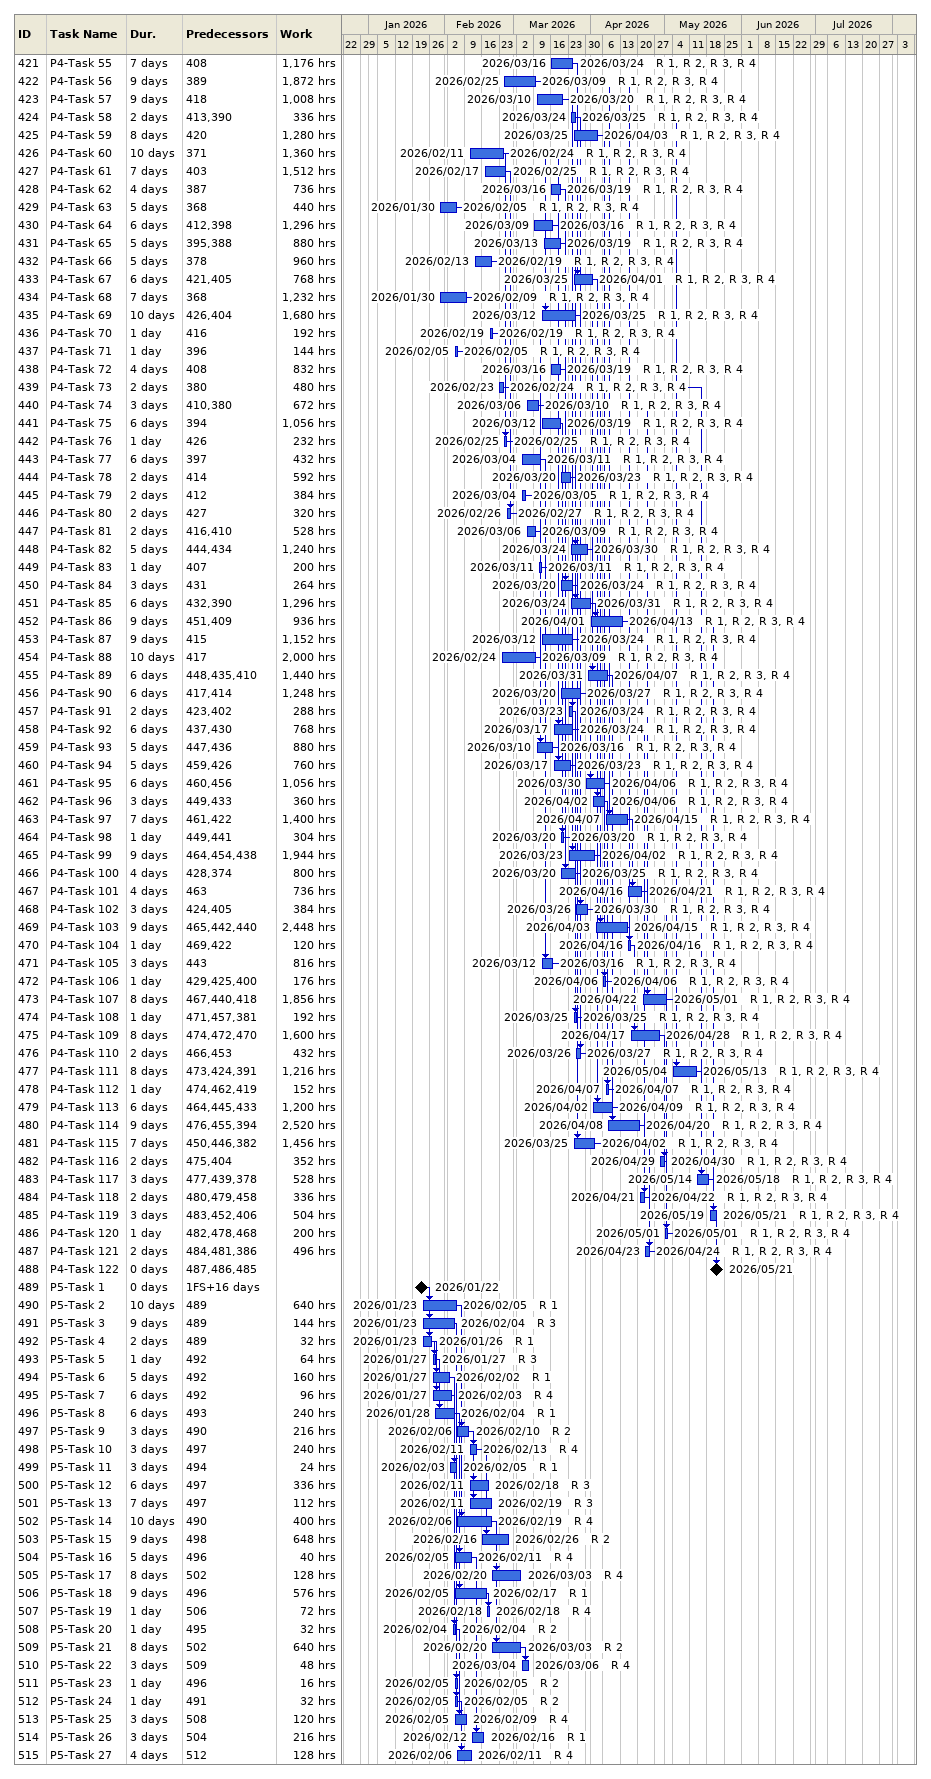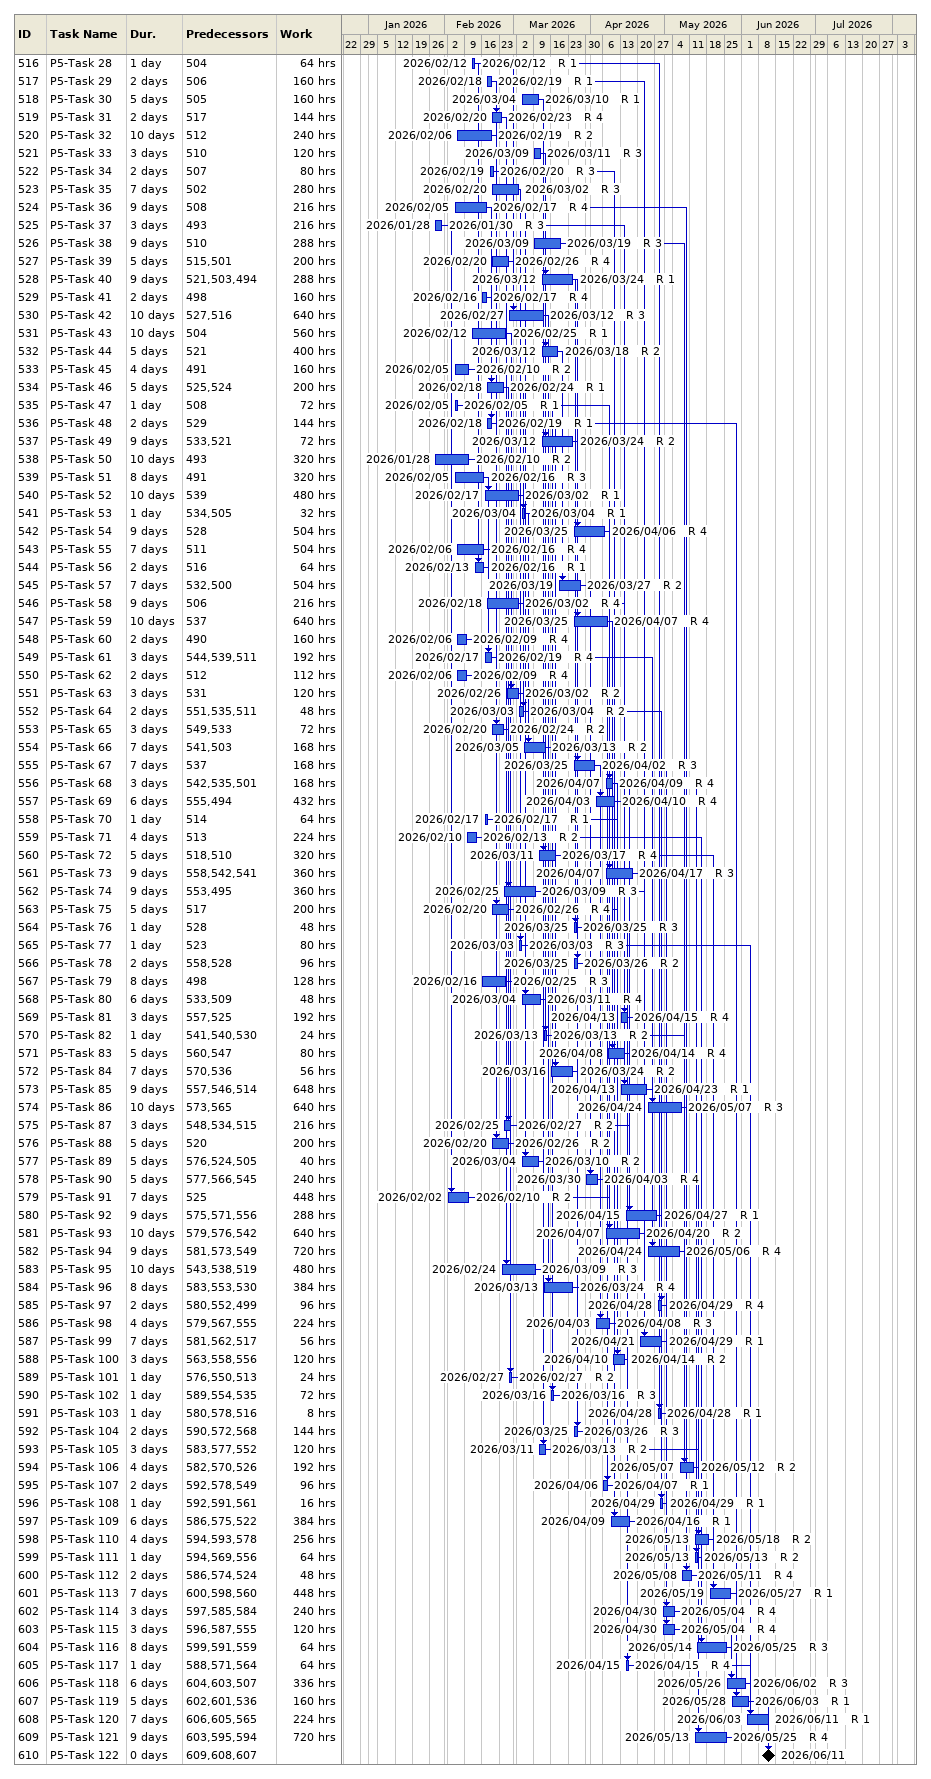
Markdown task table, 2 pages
| ID | Task | Duration | Start | Finish | Predecessors | Resources | Work (h) |
|---|---|---|---|---|---|---|---|
| 421 | P4-Task 55 | 7d | 2026-03-16 | 2026-03-24 | 408 | R 1, R 2, R 3, R 4 | 1176 |
| 422 | P4-Task 56 | 9d | 2026-02-25 | 2026-03-09 | 389 | R 1, R 2, R 3, R 4 | 1872 |
| 423 | P4-Task 57 | 9d | 2026-03-10 | 2026-03-20 | 418 | R 1, R 2, R 3, R 4 | 1008 |
| 424 | P4-Task 58 | 2d | 2026-03-24 | 2026-03-25 | 413, 390 | R 1, R 2, R 3, R 4 | 336 |
| 425 | P4-Task 59 | 8d | 2026-03-25 | 2026-04-03 | 420 | R 1, R 2, R 3, R 4 | 1280 |
| 426 | P4-Task 60 | 10d | 2026-02-11 | 2026-02-24 | 371 | R 1, R 2, R 3, R 4 | 1360 |
| 427 | P4-Task 61 | 7d | 2026-02-17 | 2026-02-25 | 403 | R 1, R 2, R 3, R 4 | 1512 |
| 428 | P4-Task 62 | 4d | 2026-03-16 | 2026-03-19 | 387 | R 1, R 2, R 3, R 4 | 736 |
| 429 | P4-Task 63 | 5d | 2026-01-30 | 2026-02-05 | 368 | R 1, R 2, R 3, R 4 | 440 |
| 430 | P4-Task 64 | 6d | 2026-03-09 | 2026-03-16 | 412, 398 | R 1, R 2, R 3, R 4 | 1296 |
| 431 | P4-Task 65 | 5d | 2026-03-13 | 2026-03-19 | 395, 388 | R 1, R 2, R 3, R 4 | 880 |
| 432 | P4-Task 66 | 5d | 2026-02-13 | 2026-02-19 | 378 | R 1, R 2, R 3, R 4 | 960 |
| 433 | P4-Task 67 | 6d | 2026-03-25 | 2026-04-01 | 421, 405 | R 1, R 2, R 3, R 4 | 768 |
| 434 | P4-Task 68 | 7d | 2026-01-30 | 2026-02-09 | 368 | R 1, R 2, R 3, R 4 | 1232 |
| 435 | P4-Task 69 | 10d | 2026-03-12 | 2026-03-25 | 426, 404 | R 1, R 2, R 3, R 4 | 1680 |
| 436 | P4-Task 70 | 1d | 2026-02-19 | 2026-02-19 | 416 | R 1, R 2, R 3, R 4 | 192 |
| 437 | P4-Task 71 | 1d | 2026-02-05 | 2026-02-05 | 396 | R 1, R 2, R 3, R 4 | 144 |
| 438 | P4-Task 72 | 4d | 2026-03-16 | 2026-03-19 | 408 | R 1, R 2, R 3, R 4 | 832 |
| 439 | P4-Task 73 | 2d | 2026-02-23 | 2026-02-24 | 380 | R 1, R 2, R 3, R 4 | 480 |
| 440 | P4-Task 74 | 3d | 2026-03-06 | 2026-03-10 | 410, 380 | R 1, R 2, R 3, R 4 | 672 |
| 441 | P4-Task 75 | 6d | 2026-03-12 | 2026-03-19 | 394 | R 1, R 2, R 3, R 4 | 1056 |
| 442 | P4-Task 76 | 1d | 2026-02-25 | 2026-02-25 | 426 | R 1, R 2, R 3, R 4 | 232 |
| 443 | P4-Task 77 | 6d | 2026-03-04 | 2026-03-11 | 397 | R 1, R 2, R 3, R 4 | 432 |
| 444 | P4-Task 78 | 2d | 2026-03-20 | 2026-03-23 | 414 | R 1, R 2, R 3, R 4 | 592 |
| 445 | P4-Task 79 | 2d | 2026-03-04 | 2026-03-05 | 412 | R 1, R 2, R 3, R 4 | 384 |
| 446 | P4-Task 80 | 2d | 2026-02-26 | 2026-02-27 | 427 | R 1, R 2, R 3, R 4 | 320 |
| 447 | P4-Task 81 | 2d | 2026-03-06 | 2026-03-09 | 416, 410 | R 1, R 2, R 3, R 4 | 528 |
| 448 | P4-Task 82 | 5d | 2026-03-24 | 2026-03-30 | 444, 434 | R 1, R 2, R 3, R 4 | 1240 |
| 449 | P4-Task 83 | 1d | 2026-03-11 | 2026-03-11 | 407 | R 1, R 2, R 3, R 4 | 200 |
| 450 | P4-Task 84 | 3d | 2026-03-20 | 2026-03-24 | 431 | R 1, R 2, R 3, R 4 | 264 |
| 451 | P4-Task 85 | 6d | 2026-03-24 | 2026-03-31 | 432, 390 | R 1, R 2, R 3, R 4 | 1296 |
| 452 | P4-Task 86 | 9d | 2026-04-01 | 2026-04-13 | 451, 409 | R 1, R 2, R 3, R 4 | 936 |
| 453 | P4-Task 87 | 9d | 2026-03-12 | 2026-03-24 | 415 | R 1, R 2, R 3, R 4 | 1152 |
| 454 | P4-Task 88 | 10d | 2026-02-24 | 2026-03-09 | 417 | R 1, R 2, R 3, R 4 | 2000 |
| 455 | P4-Task 89 | 6d | 2026-03-31 | 2026-04-07 | 448, 435, 410 | R 1, R 2, R 3, R 4 | 1440 |
| 456 | P4-Task 90 | 6d | 2026-03-20 | 2026-03-27 | 417, 414 | R 1, R 2, R 3, R 4 | 1248 |
| 457 | P4-Task 91 | 2d | 2026-03-23 | 2026-03-24 | 423, 402 | R 1, R 2, R 3, R 4 | 288 |
| 458 | P4-Task 92 | 6d | 2026-03-17 | 2026-03-24 | 437, 430 | R 1, R 2, R 3, R 4 | 768 |
| 459 | P4-Task 93 | 5d | 2026-03-10 | 2026-03-16 | 447, 436 | R 1, R 2, R 3, R 4 | 880 |
| 460 | P4-Task 94 | 5d | 2026-03-17 | 2026-03-23 | 459, 426 | R 1, R 2, R 3, R 4 | 760 |
| 461 | P4-Task 95 | 6d | 2026-03-30 | 2026-04-06 | 460, 456 | R 1, R 2, R 3, R 4 | 1056 |
| 462 | P4-Task 96 | 3d | 2026-04-02 | 2026-04-06 | 449, 433 | R 1, R 2, R 3, R 4 | 360 |
| 463 | P4-Task 97 | 7d | 2026-04-07 | 2026-04-15 | 461, 422 | R 1, R 2, R 3, R 4 | 1400 |
| 464 | P4-Task 98 | 1d | 2026-03-20 | 2026-03-20 | 449, 441 | R 1, R 2, R 3, R 4 | 304 |
| 465 | P4-Task 99 | 9d | 2026-03-23 | 2026-04-02 | 464, 454, 438 | R 1, R 2, R 3, R 4 | 1944 |
| 466 | P4-Task 100 | 4d | 2026-03-20 | 2026-03-25 | 428, 374 | R 1, R 2, R 3, R 4 | 800 |
| 467 | P4-Task 101 | 4d | 2026-04-16 | 2026-04-21 | 463 | R 1, R 2, R 3, R 4 | 736 |
| 468 | P4-Task 102 | 3d | 2026-03-26 | 2026-03-30 | 424, 405 | R 1, R 2, R 3, R 4 | 384 |
| 469 | P4-Task 103 | 9d | 2026-04-03 | 2026-04-15 | 465, 442, 440 | R 1, R 2, R 3, R 4 | 2448 |
| 470 | P4-Task 104 | 1d | 2026-04-16 | 2026-04-16 | 469, 422 | R 1, R 2, R 3, R 4 | 120 |
| 471 | P4-Task 105 | 3d | 2026-03-12 | 2026-03-16 | 443 | R 1, R 2, R 3, R 4 | 816 |
| 472 | P4-Task 106 | 1d | 2026-04-06 | 2026-04-06 | 429, 425, 400 | R 1, R 2, R 3, R 4 | 176 |
| 473 | P4-Task 107 | 8d | 2026-04-22 | 2026-05-01 | 467, 440, 418 | R 1, R 2, R 3, R 4 | 1856 |
| 474 | P4-Task 108 | 1d | 2026-03-25 | 2026-03-25 | 471, 457, 381 | R 1, R 2, R 3, R 4 | 192 |
| 475 | P4-Task 109 | 8d | 2026-04-17 | 2026-04-28 | 474, 472, 470 | R 1, R 2, R 3, R 4 | 1600 |
| 476 | P4-Task 110 | 2d | 2026-03-26 | 2026-03-27 | 466, 453 | R 1, R 2, R 3, R 4 | 432 |
| 477 | P4-Task 111 | 8d | 2026-05-04 | 2026-05-13 | 473, 424, 391 | R 1, R 2, R 3, R 4 | 1216 |
| 478 | P4-Task 112 | 1d | 2026-04-07 | 2026-04-07 | 474, 462, 419 | R 1, R 2, R 3, R 4 | 152 |
| 479 | P4-Task 113 | 6d | 2026-04-02 | 2026-04-09 | 464, 445, 433 | R 1, R 2, R 3, R 4 | 1200 |
| 480 | P4-Task 114 | 9d | 2026-04-08 | 2026-04-20 | 476, 455, 394 | R 1, R 2, R 3, R 4 | 2520 |
| 481 | P4-Task 115 | 7d | 2026-03-25 | 2026-04-02 | 450, 446, 382 | R 1, R 2, R 3, R 4 | 1456 |
| 482 | P4-Task 116 | 2d | 2026-04-29 | 2026-04-30 | 475, 404 | R 1, R 2, R 3, R 4 | 352 |
| 483 | P4-Task 117 | 3d | 2026-05-14 | 2026-05-18 | 477, 439, 378 | R 1, R 2, R 3, R 4 | 528 |
| 484 | P4-Task 118 | 2d | 2026-04-21 | 2026-04-22 | 480, 479, 458 | R 1, R 2, R 3, R 4 | 336 |
| 485 | P4-Task 119 | 3d | 2026-05-19 | 2026-05-21 | 483, 452, 406 | R 1, R 2, R 3, R 4 | 504 |
| 486 | P4-Task 120 | 1d | 2026-05-01 | 2026-05-01 | 482, 478, 468 | R 1, R 2, R 3, R 4 | 200 |
| 487 | P4-Task 121 | 2d | 2026-04-23 | 2026-04-24 | 484, 481, 386 | R 1, R 2, R 3, R 4 | 496 |
| 488 | P4-Task 122 | 0d | 2026-05-21 | 2026-05-21 | 487, 486, 485 |  |  |
| 489 | P5-Task 1 | 0d | 2026-01-22 | 2026-01-22 | 1FS+16d |  |  |
| 490 | P5-Task 2 | 10d | 2026-01-23 | 2026-02-05 | 489 | R 1 | 640 |
| 491 | P5-Task 3 | 9d | 2026-01-23 | 2026-02-04 | 489 | R 3 | 144 |
| 492 | P5-Task 4 | 2d | 2026-01-23 | 2026-01-26 | 489 | R 1 | 32 |
| 493 | P5-Task 5 | 1d | 2026-01-27 | 2026-01-27 | 492 | R 3 | 64 |
| 494 | P5-Task 6 | 5d | 2026-01-27 | 2026-02-02 | 492 | R 1 | 160 |
| 495 | P5-Task 7 | 6d | 2026-01-27 | 2026-02-03 | 492 | R 4 | 96 |
| 496 | P5-Task 8 | 6d | 2026-01-28 | 2026-02-04 | 493 | R 1 | 240 |
| 497 | P5-Task 9 | 3d | 2026-02-06 | 2026-02-10 | 490 | R 2 | 216 |
| 498 | P5-Task 10 | 3d | 2026-02-11 | 2026-02-13 | 497 | R 4 | 240 |
| 499 | P5-Task 11 | 3d | 2026-02-03 | 2026-02-05 | 494 | R 1 | 24 |
| 500 | P5-Task 12 | 6d | 2026-02-11 | 2026-02-18 | 497 | R 3 | 336 |
| 501 | P5-Task 13 | 7d | 2026-02-11 | 2026-02-19 | 497 | R 3 | 112 |
| 502 | P5-Task 14 | 10d | 2026-02-06 | 2026-02-19 | 490 | R 4 | 400 |
| 503 | P5-Task 15 | 9d | 2026-02-16 | 2026-02-26 | 498 | R 2 | 648 |
| 504 | P5-Task 16 | 5d | 2026-02-05 | 2026-02-11 | 496 | R 4 | 40 |
| 505 | P5-Task 17 | 8d | 2026-02-20 | 2026-03-03 | 502 | R 4 | 128 |
| 506 | P5-Task 18 | 9d | 2026-02-05 | 2026-02-17 | 496 | R 1 | 576 |
| 507 | P5-Task 19 | 1d | 2026-02-18 | 2026-02-18 | 506 | R 4 | 72 |
| 508 | P5-Task 20 | 1d | 2026-02-04 | 2026-02-04 | 495 | R 2 | 32 |
| 509 | P5-Task 21 | 8d | 2026-02-20 | 2026-03-03 | 502 | R 2 | 640 |
| 510 | P5-Task 22 | 3d | 2026-03-04 | 2026-03-06 | 509 | R 4 | 48 |
| 511 | P5-Task 23 | 1d | 2026-02-05 | 2026-02-05 | 496 | R 2 | 16 |
| 512 | P5-Task 24 | 1d | 2026-02-05 | 2026-02-05 | 491 | R 2 | 32 |
| 513 | P5-Task 25 | 3d | 2026-02-05 | 2026-02-09 | 508 | R 4 | 120 |
| 514 | P5-Task 26 | 3d | 2026-02-12 | 2026-02-16 | 504 | R 1 | 216 |
| 515 | P5-Task 27 | 4d | 2026-02-06 | 2026-02-11 | 512 | R 4 | 128 |
| 516 | P5-Task 28 | 1d | 2026-02-12 | 2026-02-12 | 504 | R 1 | 64 |
| 517 | P5-Task 29 | 2d | 2026-02-18 | 2026-02-19 | 506 | R 1 | 160 |
| 518 | P5-Task 30 | 5d | 2026-03-04 | 2026-03-10 | 505 | R 1 | 160 |
| 519 | P5-Task 31 | 2d | 2026-02-20 | 2026-02-23 | 517 | R 4 | 144 |
| 520 | P5-Task 32 | 10d | 2026-02-06 | 2026-02-19 | 512 | R 2 | 240 |
| 521 | P5-Task 33 | 3d | 2026-03-09 | 2026-03-11 | 510 | R 3 | 120 |
| 522 | P5-Task 34 | 2d | 2026-02-19 | 2026-02-20 | 507 | R 3 | 80 |
| 523 | P5-Task 35 | 7d | 2026-02-20 | 2026-03-02 | 502 | R 3 | 280 |
| 524 | P5-Task 36 | 9d | 2026-02-05 | 2026-02-17 | 508 | R 4 | 216 |
| 525 | P5-Task 37 | 3d | 2026-01-28 | 2026-01-30 | 493 | R 3 | 216 |
| 526 | P5-Task 38 | 9d | 2026-03-09 | 2026-03-19 | 510 | R 3 | 288 |
| 527 | P5-Task 39 | 5d | 2026-02-20 | 2026-02-26 | 515, 501 | R 4 | 200 |
| 528 | P5-Task 40 | 9d | 2026-03-12 | 2026-03-24 | 521, 503, 494 | R 1 | 288 |
| 529 | P5-Task 41 | 2d | 2026-02-16 | 2026-02-17 | 498 | R 4 | 160 |
| 530 | P5-Task 42 | 10d | 2026-02-27 | 2026-03-12 | 527, 516 | R 3 | 640 |
| 531 | P5-Task 43 | 10d | 2026-02-12 | 2026-02-25 | 504 | R 1 | 560 |
| 532 | P5-Task 44 | 5d | 2026-03-12 | 2026-03-18 | 521 | R 2 | 400 |
| 533 | P5-Task 45 | 4d | 2026-02-05 | 2026-02-10 | 491 | R 2 | 160 |
| 534 | P5-Task 46 | 5d | 2026-02-18 | 2026-02-24 | 525, 524 | R 1 | 200 |
| 535 | P5-Task 47 | 1d | 2026-02-05 | 2026-02-05 | 508 | R 1 | 72 |
| 536 | P5-Task 48 | 2d | 2026-02-18 | 2026-02-19 | 529 | R 1 | 144 |
| 537 | P5-Task 49 | 9d | 2026-03-12 | 2026-03-24 | 533, 521 | R 2 | 72 |
| 538 | P5-Task 50 | 10d | 2026-01-28 | 2026-02-10 | 493 | R 2 | 320 |
| 539 | P5-Task 51 | 8d | 2026-02-05 | 2026-02-16 | 491 | R 3 | 320 |
| 540 | P5-Task 52 | 10d | 2026-02-17 | 2026-03-02 | 539 | R 1 | 480 |
| 541 | P5-Task 53 | 1d | 2026-03-04 | 2026-03-04 | 534, 505 | R 1 | 32 |
| 542 | P5-Task 54 | 9d | 2026-03-25 | 2026-04-06 | 528 | R 4 | 504 |
| 543 | P5-Task 55 | 7d | 2026-02-06 | 2026-02-16 | 511 | R 4 | 504 |
| 544 | P5-Task 56 | 2d | 2026-02-13 | 2026-02-16 | 516 | R 1 | 64 |
| 545 | P5-Task 57 | 7d | 2026-03-19 | 2026-03-27 | 532, 500 | R 2 | 504 |
| 546 | P5-Task 58 | 9d | 2026-02-18 | 2026-03-02 | 506 | R 4 | 216 |
| 547 | P5-Task 59 | 10d | 2026-03-25 | 2026-04-07 | 537 | R 4 | 640 |
| 548 | P5-Task 60 | 2d | 2026-02-06 | 2026-02-09 | 490 | R 4 | 160 |
| 549 | P5-Task 61 | 3d | 2026-02-17 | 2026-02-19 | 544, 539, 511 | R 4 | 192 |
| 550 | P5-Task 62 | 2d | 2026-02-06 | 2026-02-09 | 512 | R 4 | 112 |
| 551 | P5-Task 63 | 3d | 2026-02-26 | 2026-03-02 | 531 | R 2 | 120 |
| 552 | P5-Task 64 | 2d | 2026-03-03 | 2026-03-04 | 551, 535, 511 | R 2 | 48 |
| 553 | P5-Task 65 | 3d | 2026-02-20 | 2026-02-24 | 549, 533 | R 2 | 72 |
| 554 | P5-Task 66 | 7d | 2026-03-05 | 2026-03-13 | 541, 503 | R 2 | 168 |
| 555 | P5-Task 67 | 7d | 2026-03-25 | 2026-04-02 | 537 | R 3 | 168 |
| 556 | P5-Task 68 | 3d | 2026-04-07 | 2026-04-09 | 542, 535, 501 | R 4 | 168 |
| 557 | P5-Task 69 | 6d | 2026-04-03 | 2026-04-10 | 555, 494 | R 4 | 432 |
| 558 | P5-Task 70 | 1d | 2026-02-17 | 2026-02-17 | 514 | R 1 | 64 |
| 559 | P5-Task 71 | 4d | 2026-02-10 | 2026-02-13 | 513 | R 2 | 224 |
| 560 | P5-Task 72 | 5d | 2026-03-11 | 2026-03-17 | 518, 510 | R 4 | 320 |
| 561 | P5-Task 73 | 9d | 2026-04-07 | 2026-04-17 | 558, 542, 541 | R 3 | 360 |
| 562 | P5-Task 74 | 9d | 2026-02-25 | 2026-03-09 | 553, 495 | R 3 | 360 |
| 563 | P5-Task 75 | 5d | 2026-02-20 | 2026-02-26 | 517 | R 4 | 200 |
| 564 | P5-Task 76 | 1d | 2026-03-25 | 2026-03-25 | 528 | R 3 | 48 |
| 565 | P5-Task 77 | 1d | 2026-03-03 | 2026-03-03 | 523 | R 3 | 80 |
| 566 | P5-Task 78 | 2d | 2026-03-25 | 2026-03-26 | 558, 528 | R 2 | 96 |
| 567 | P5-Task 79 | 8d | 2026-02-16 | 2026-02-25 | 498 | R 3 | 128 |
| 568 | P5-Task 80 | 6d | 2026-03-04 | 2026-03-11 | 533, 509 | R 4 | 48 |
| 569 | P5-Task 81 | 3d | 2026-04-13 | 2026-04-15 | 557, 525 | R 4 | 192 |
| 570 | P5-Task 82 | 1d | 2026-03-13 | 2026-03-13 | 541, 540, 530 | R 2 | 24 |
| 571 | P5-Task 83 | 5d | 2026-04-08 | 2026-04-14 | 560, 547 | R 4 | 80 |
| 572 | P5-Task 84 | 7d | 2026-03-16 | 2026-03-24 | 570, 536 | R 2 | 56 |
| 573 | P5-Task 85 | 9d | 2026-04-13 | 2026-04-23 | 557, 546, 514 | R 1 | 648 |
| 574 | P5-Task 86 | 10d | 2026-04-24 | 2026-05-07 | 573, 565 | R 3 | 640 |
| 575 | P5-Task 87 | 3d | 2026-02-25 | 2026-02-27 | 548, 534, 515 | R 2 | 216 |
| 576 | P5-Task 88 | 5d | 2026-02-20 | 2026-02-26 | 520 | R 2 | 200 |
| 577 | P5-Task 89 | 5d | 2026-03-04 | 2026-03-10 | 576, 524, 505 | R 2 | 40 |
| 578 | P5-Task 90 | 5d | 2026-03-30 | 2026-04-03 | 577, 566, 545 | R 4 | 240 |
| 579 | P5-Task 91 | 7d | 2026-02-02 | 2026-02-10 | 525 | R 2 | 448 |
| 580 | P5-Task 92 | 9d | 2026-04-15 | 2026-04-27 | 575, 571, 556 | R 1 | 288 |
| 581 | P5-Task 93 | 10d | 2026-04-07 | 2026-04-20 | 579, 576, 542 | R 2 | 640 |
| 582 | P5-Task 94 | 9d | 2026-04-24 | 2026-05-06 | 581, 573, 549 | R 4 | 720 |
| 583 | P5-Task 95 | 10d | 2026-02-24 | 2026-03-09 | 543, 538, 519 | R 3 | 480 |
| 584 | P5-Task 96 | 8d | 2026-03-13 | 2026-03-24 | 583, 553, 530 | R 4 | 384 |
| 585 | P5-Task 97 | 2d | 2026-04-28 | 2026-04-29 | 580, 552, 499 | R 4 | 96 |
| 586 | P5-Task 98 | 4d | 2026-04-03 | 2026-04-08 | 579, 567, 555 | R 3 | 224 |
| 587 | P5-Task 99 | 7d | 2026-04-21 | 2026-04-29 | 581, 562, 517 | R 1 | 56 |
| 588 | P5-Task 100 | 3d | 2026-04-10 | 2026-04-14 | 563, 558, 556 | R 2 | 120 |
| 589 | P5-Task 101 | 1d | 2026-02-27 | 2026-02-27 | 576, 550, 513 | R 2 | 24 |
| 590 | P5-Task 102 | 1d | 2026-03-16 | 2026-03-16 | 589, 554, 535 | R 3 | 72 |
| 591 | P5-Task 103 | 1d | 2026-04-28 | 2026-04-28 | 580, 578, 516 | R 1 | 8 |
| 592 | P5-Task 104 | 2d | 2026-03-25 | 2026-03-26 | 590, 572, 568 | R 3 | 144 |
| 593 | P5-Task 105 | 3d | 2026-03-11 | 2026-03-13 | 583, 577, 552 | R 2 | 120 |
| 594 | P5-Task 106 | 4d | 2026-05-07 | 2026-05-12 | 582, 570, 526 | R 2 | 192 |
| 595 | P5-Task 107 | 2d | 2026-04-06 | 2026-04-07 | 592, 578, 549 | R 1 | 96 |
| 596 | P5-Task 108 | 1d | 2026-04-29 | 2026-04-29 | 592, 591, 561 | R 1 | 16 |
| 597 | P5-Task 109 | 6d | 2026-04-09 | 2026-04-16 | 586, 575, 522 | R 1 | 384 |
| 598 | P5-Task 110 | 4d | 2026-05-13 | 2026-05-18 | 594, 593, 578 | R 2 | 256 |
| 599 | P5-Task 111 | 1d | 2026-05-13 | 2026-05-13 | 594, 569, 556 | R 2 | 64 |
| 600 | P5-Task 112 | 2d | 2026-05-08 | 2026-05-11 | 586, 574, 524 | R 4 | 48 |
| 601 | P5-Task 113 | 7d | 2026-05-19 | 2026-05-27 | 600, 598, 560 | R 1 | 448 |
| 602 | P5-Task 114 | 3d | 2026-04-30 | 2026-05-04 | 597, 585, 584 | R 4 | 240 |
| 603 | P5-Task 115 | 3d | 2026-04-30 | 2026-05-04 | 596, 587, 555 | R 4 | 120 |
| 604 | P5-Task 116 | 8d | 2026-05-14 | 2026-05-25 | 599, 591, 559 | R 3 | 64 |
| 605 | P5-Task 117 | 1d | 2026-04-15 | 2026-04-15 | 588, 571, 564 | R 4 | 64 |
| 606 | P5-Task 118 | 6d | 2026-05-26 | 2026-06-02 | 604, 603, 507 | R 3 | 336 |
| 607 | P5-Task 119 | 5d | 2026-05-28 | 2026-06-03 | 602, 601, 536 | R 1 | 160 |
| 608 | P5-Task 120 | 7d | 2026-06-03 | 2026-06-11 | 606, 605, 565 | R 1 | 224 |
| 609 | P5-Task 121 | 9d | 2026-05-13 | 2026-05-25 | 603, 595, 594 | R 4 | 720 |
| 610 | P5-Task 122 | 0d | 2026-06-11 | 2026-06-11 | 609, 608, 607 |  |  |
